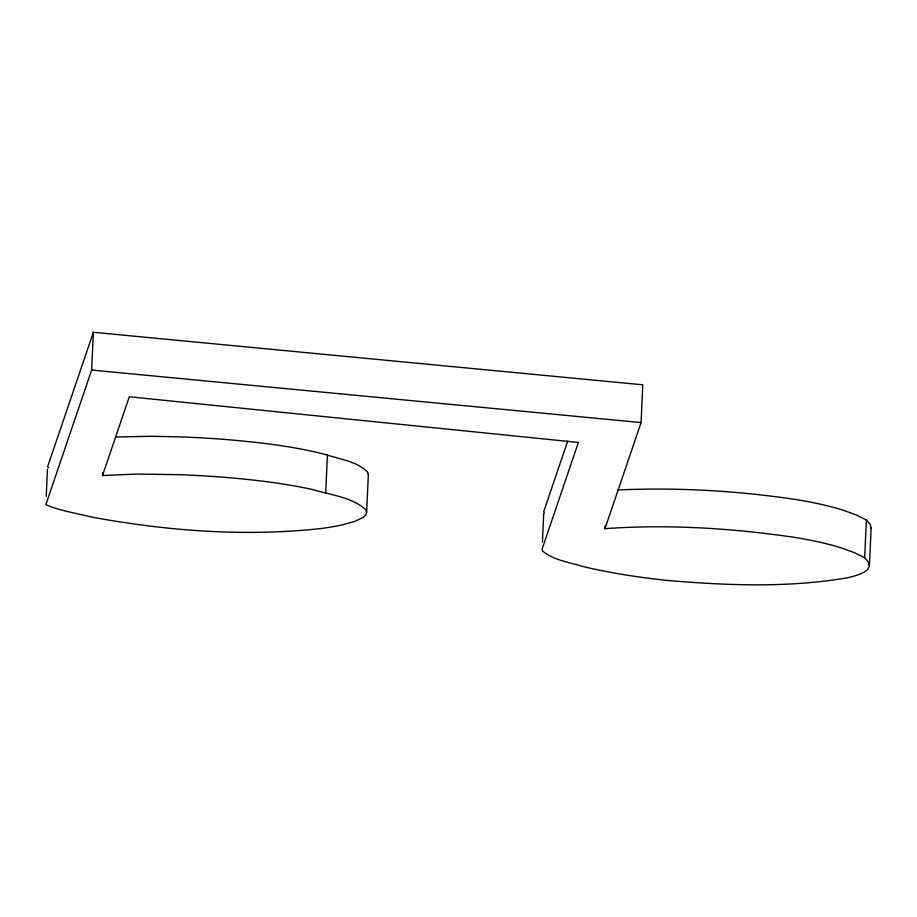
<?xml version="1.0" encoding="UTF-8"?>
<svg xmlns="http://www.w3.org/2000/svg" width="917" height="917" viewBox="0 0 917 917"><rect width="100%" height="100%" fill="white"/><g stroke="black" fill="none" stroke-linecap="round" stroke-linejoin="round"><path stroke-width="1.38" d="M46.228 496.384L47.455 469.24M91.654 370.055L93.374 332.286L642.783 384.808L641.075 422.577L604.968 528.673C667.714 524.123 730.964 528.181 793.159 537.144A161.896 31.167 2.6 0 1 841.634 548.034L854.3 552.642L864.674 557.777L868.582 562.236L869.373 566.213L867.356 569.732A112.619 21.676 2.6 0 1 847.411 577.767C788.242 587.957 727.571 585.516 668 580.507C639.103 577.458 610.309 573.102 582.054 566.27C568.723 562.121 553.547 560.161 542.509 551.014L542.107 549.088L578.386 442.452L129.308 396.774L102.509 475.545L135.911 474.078L178.414 474.651A204.583 39.385 2.6 0 1 225.33 477.379C254.983 479.878 284.637 483.316 313.717 489.804C331.197 495.249 351.658 496.968 365.734 509.646L366.651 512.42L365.745 514.999L363.247 517.383L354.363 521.555L341.858 524.96A157.495 30.318 2.6 0 1 320.285 528.616C244.014 536.904 166.401 530.897 91.138 516.97C76.077 513.073 60.041 510.884 45.85 504.648L91.654 370.055L641.075 422.577M102.509 475.545L102.635 472.748M325.718 492.83L327.438 455.061C294.632 446.35 260.783 442.533 227.049 439.61A204.583 39.385 2.6 0 0 180.122 436.882L151.018 436.274L115.462 437.008M366.651 512.11L368.359 474.341M542.428 542.016L543.712 513.68M604.968 528.673L605.094 525.865M864.674 557.777L866.393 520.008L856.019 514.873L843.353 510.265A161.896 31.167 2.6 0 0 794.879 499.375C736.236 490.664 676.7 487.282 617.462 489.987M869.431 565.72L871.15 527.951M93.374 332.286L47.569 466.879L48.658 467.693M567.703 441.134L543.815 511.331L544.228 513.245M327.438 455.061C340.998 459.497 356.851 461.526 367.453 471.877L368.37 474.651M866.393 520.008L870.29 524.467L871.093 528.444"/></g></svg>
